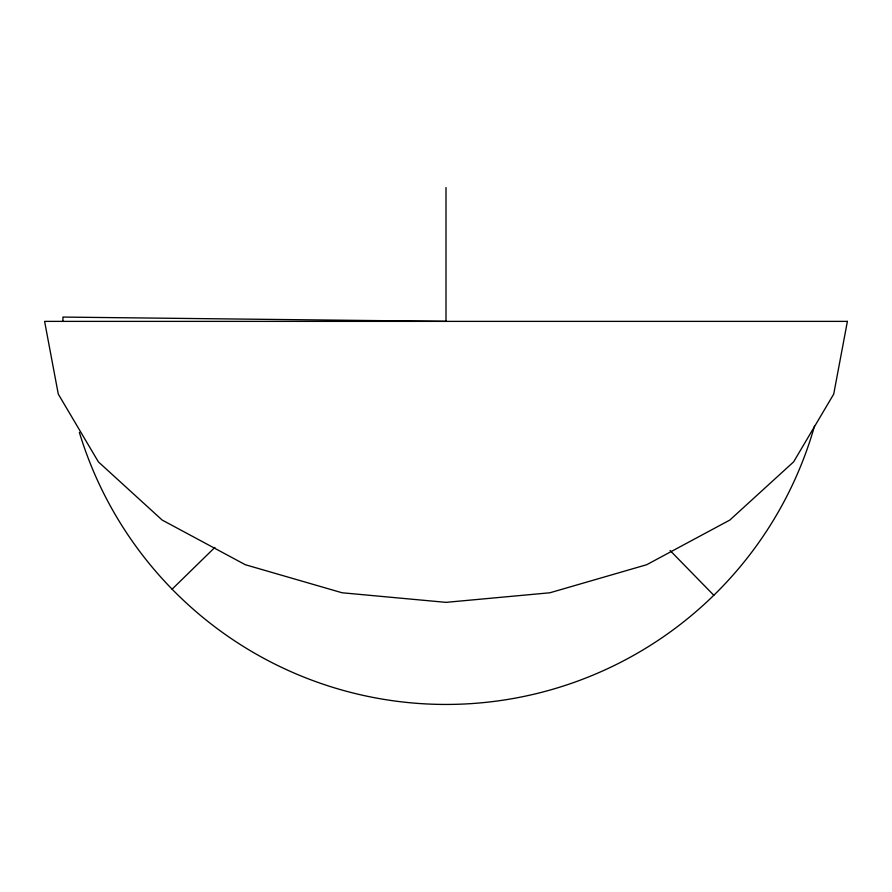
<?xml version="1.0" encoding="UTF-8"?>
<svg xmlns="http://www.w3.org/2000/svg" width="892" height="892" viewBox="0 0 892 892"><rect width="100%" height="100%" fill="white"/><g stroke="black" fill="none" stroke-linecap="round" stroke-linejoin="round"><path stroke-width="1.34" d="M172.1 589.188L214.883 547.387M670.07 550.498L713.812 595.276M446 187.576L446 321.376L62.942 317.073A383.081 383.081 0 0 0 62.919 321.209M814.519 425.997A383.081 383.081 0 0 1 79.355 432.352M847.4 321.376L833.719 394.097L793.624 461.866L729.834 520.058L646.7 564.714L549.885 592.779L446 602.356L342.115 592.779L245.3 564.714L162.166 520.058L98.376 461.866L58.281 394.097L44.6 321.376L847.4 321.376"/></g></svg>
